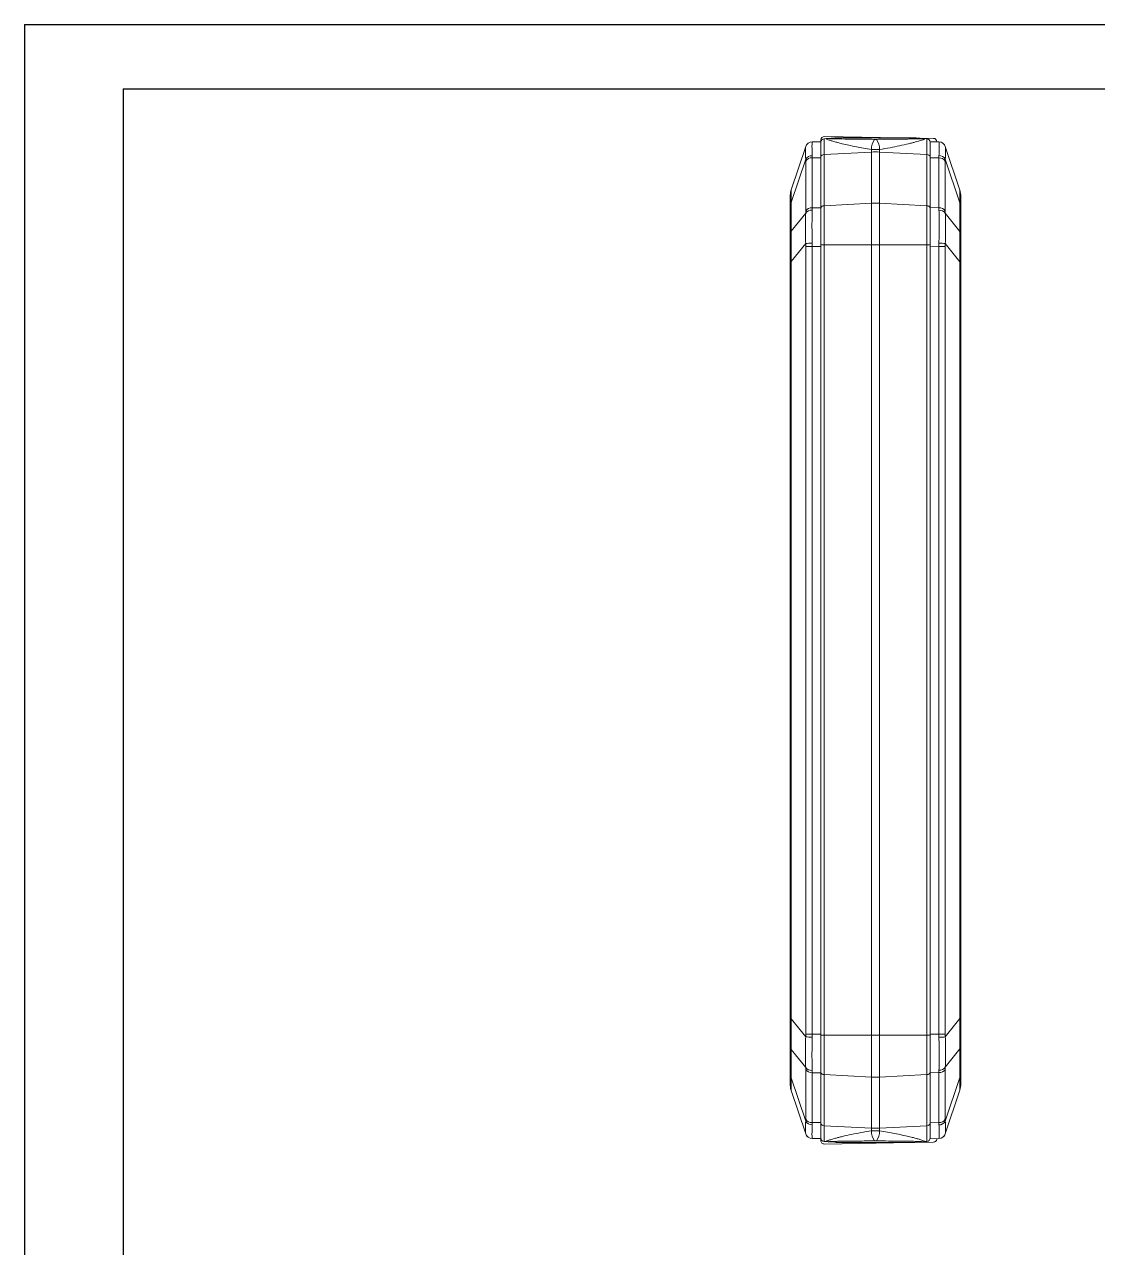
# Model space of a CAD drawing. Header units: inches. Extents: x 1127 to 4647, y 569 to 968.
# Drawn here: x 1127.1 to 1284.3, y 788.9 to 968 of the extents above; entities that cross this region are included whole.
import ezdxf

# ---------------------------------------------------------------- set-up
doc = ezdxf.new("R2010")
doc.units = ezdxf.units.IN

msp = doc.modelspace()

# ---------------------------------------------------------------- linework, layer by layer
for p, q in [((1127.067, 968.002), (1685.775, 968.002)), ((1127.067, 968.002), (1127.067, 572.957)), ((1141.525, 958.597), (1676.369, 958.597)), ((1141.525, 958.597), (1141.525, 582.363))]:
    msp.add_line(p, q)
at = {"color": 7, "linetype": 'Continuous', "lineweight": 15}
for p, q in [((1244.27, 951.599), (1255.217, 951.408)), ((1245.81, 951.377), (1244.598, 951.286)), ((1245.046, 951.288), (1246.649, 951.408)), ((1246.649, 951.408), (1256.873, 951.408)), ((1256.873, 951.408), (1258.476, 951.288)), ((1258.924, 951.286), (1257.712, 951.377)), ((1257.923, 951.361), (1260.27, 951.32)), ((1241.529, 950.113), (1239.415, 943.77)), ((1241.529, 950.113), (1241.533, 950.124)), ((1242.482, 950.808), (1242.478, 950.795)), ((1243.761, 950.808), (1242.482, 950.808)), ((1243.761, 950.819), (1243.761, 951.099)), ((1243.761, 950.808), (1243.761, 948.465)), ((1244.224, 951.258), (1244.598, 951.286)), ((1244.224, 948.946), (1244.224, 951.258)), ((1251.163, 949.685), (1252.359, 949.685)), ((1251.163, 949.314), (1251.163, 949.685)), ((1251.911, 951.176), (1251.611, 951.176)), ((1252.359, 949.685), (1252.359, 949.314)), ((1259.298, 951.258), (1258.924, 951.286)), ((1259.298, 951.258), (1259.298, 948.946)), ((1259.761, 950.829), (1261.053, 950.806)), ((1259.761, 950.829), (1259.761, 948.486)), ((1260.761, 950.82), (1260.761, 950.811)), ((1261.058, 950.792), (1261.053, 950.806)), ((1261.984, 950.121), (1261.988, 950.109)), ((1261.988, 950.109), (1264.109, 943.71)), ((1239.415, 941.918), (1241.529, 948.26)), ((1241.529, 948.26), (1241.533, 947.982)), ((1241.533, 947.982), (1241.533, 940.668)), ((1242.478, 948.783), (1242.482, 948.465)), ((1242.482, 941.151), (1242.482, 948.465)), ((1242.482, 948.465), (1243.761, 948.465)), ((1243.761, 948.465), (1243.761, 941.151)), ((1251.163, 949.314), (1244.224, 948.946)), ((1244.224, 941.459), (1244.224, 948.946)), ((1251.163, 941.827), (1251.163, 949.314)), ((1252.359, 941.827), (1252.359, 949.314)), ((1252.359, 949.314), (1259.298, 948.946)), ((1259.298, 948.946), (1259.298, 941.459)), ((1259.761, 948.486), (1261.058, 948.464)), ((1259.761, 941.17), (1259.761, 948.486)), ((1261.062, 948.802), (1261.058, 948.464)), ((1261.058, 948.464), (1261.058, 941.147)), ((1261.983, 947.979), (1261.987, 948.274)), ((1261.983, 940.662), (1261.983, 947.979)), ((1261.987, 948.274), (1264.11, 941.869)), ((1239.389, 943.676), (1239.379, 943.655)), ((1239.406, 943.713), (1239.401, 943.703)), ((1264.123, 943.643), (1264.118, 943.653)), ((1264.144, 943.596), (1264.135, 943.616)), ((1239.261, 941.247), (1239.261, 937.074)), ((1239.415, 937.745), (1239.415, 941.918)), ((1241.533, 940.668), (1241.529, 940.372)), ((1242.482, 941.151), (1242.478, 940.814)), ((1243.761, 941.151), (1242.482, 941.151)), ((1243.761, 941.151), (1243.761, 935.494)), ((1251.163, 941.827), (1244.224, 941.459)), ((1252.359, 941.827), (1251.163, 941.827)), ((1259.298, 941.459), (1252.359, 941.827)), ((1259.761, 941.17), (1259.761, 935.514)), ((1261.058, 941.147), (1259.761, 941.17)), ((1261.062, 940.787), (1261.058, 941.147)), ((1261.987, 940.347), (1261.983, 940.662)), ((1264.11, 941.869), (1264.11, 937.671)), ((1264.261, 937.006), (1264.261, 941.204)), ((1241.529, 940.372), (1239.415, 937.745)), ((1264.11, 937.671), (1261.987, 940.347)), ((1241.529, 935.9), (1239.415, 933.273)), ((1241.529, 935.9), (1241.533, 935.494)), ((1242.482, 935.494), (1241.533, 935.494)), ((1241.533, 935.494), (1241.533, 820.122)), ((1242.478, 935.958), (1242.482, 935.494)), ((1242.482, 935.494), (1242.482, 820.122)), ((1243.761, 935.494), (1242.482, 935.494)), ((1243.761, 935.494), (1243.761, 820.122)), ((1251.163, 935.708), (1244.224, 935.708)), ((1244.224, 819.938), (1244.224, 935.708)), ((1252.359, 935.708), (1251.163, 935.708)), ((1251.163, 819.938), (1251.163, 935.708)), ((1252.359, 819.938), (1252.359, 935.708)), ((1252.359, 935.708), (1259.298, 935.708)), ((1259.298, 935.708), (1259.298, 819.938)), ((1259.761, 935.514), (1259.761, 820.103)), ((1259.761, 935.514), (1261.053, 935.491)), ((1261.058, 935.96), (1261.053, 935.491)), ((1261.053, 935.491), (1261.053, 820.125)), ((1261.984, 935.491), (1261.053, 935.491)), ((1261.988, 935.902), (1261.984, 935.491)), ((1261.984, 935.491), (1261.984, 820.125)), ((1261.988, 935.902), (1264.109, 933.228)), ((1239.261, 933.273), (1239.261, 822.343)), ((1239.415, 933.273), (1239.261, 933.273)), ((1239.415, 933.273), (1239.415, 822.343)), ((1264.109, 933.228), (1264.109, 822.388)), ((1264.109, 933.228), (1264.261, 933.228)), ((1264.261, 822.388), (1264.261, 933.228)), ((1239.415, 822.343), (1239.261, 822.343)), ((1241.529, 819.716), (1239.415, 822.343)), ((1261.988, 819.715), (1264.109, 822.388)), ((1264.109, 822.388), (1264.261, 822.388)), ((1241.529, 819.716), (1241.533, 820.122)), ((1242.482, 820.122), (1241.533, 820.122)), ((1242.482, 820.122), (1242.478, 819.658)), ((1243.761, 820.122), (1242.482, 820.122)), ((1243.761, 820.122), (1243.761, 814.465)), ((1251.163, 819.938), (1244.224, 819.938)), ((1252.359, 819.938), (1251.163, 819.938)), ((1259.298, 819.938), (1252.359, 819.938)), ((1259.761, 820.103), (1261.053, 820.125)), ((1259.761, 820.103), (1259.761, 814.447)), ((1261.058, 819.656), (1261.053, 820.125)), ((1261.984, 820.125), (1261.053, 820.125)), ((1261.984, 820.125), (1261.988, 819.715)), ((1239.261, 818.542), (1239.261, 814.37)), ((1239.415, 817.871), (1241.529, 815.244)), ((1239.415, 813.699), (1239.415, 817.871)), ((1261.987, 815.269), (1264.11, 817.945)), ((1264.11, 817.945), (1264.11, 813.747)), ((1264.261, 814.413), (1264.261, 818.611)), ((1241.529, 815.244), (1241.533, 814.949)), ((1261.983, 814.954), (1261.987, 815.269)), ((1241.529, 807.356), (1239.415, 813.699)), ((1241.533, 814.949), (1241.533, 807.635)), ((1242.478, 814.803), (1242.482, 814.465)), ((1242.482, 814.465), (1243.761, 814.465)), ((1242.482, 807.151), (1242.482, 814.465)), ((1243.761, 814.465), (1243.761, 807.151)), ((1251.163, 813.819), (1244.224, 814.187)), ((1244.224, 806.7), (1244.224, 814.187)), ((1252.359, 813.819), (1251.163, 813.819)), ((1251.163, 806.332), (1251.163, 813.819)), ((1252.359, 813.819), (1259.298, 814.187)), ((1252.359, 806.332), (1252.359, 813.819)), ((1259.298, 814.187), (1259.298, 806.7)), ((1259.761, 814.447), (1261.058, 814.469)), ((1259.761, 807.13), (1259.761, 814.447)), ((1261.062, 814.829), (1261.058, 814.469)), ((1261.058, 814.469), (1261.058, 807.153)), ((1261.983, 807.638), (1261.983, 814.954)), ((1264.11, 813.747), (1261.987, 807.342)), ((1239.379, 811.961), (1239.389, 811.94)), ((1239.401, 811.913), (1239.406, 811.903)), ((1241.529, 805.504), (1239.415, 811.846)), ((1261.988, 805.507), (1264.109, 811.906)), ((1264.118, 811.963), (1264.123, 811.973)), ((1264.135, 812), (1264.144, 812.021)), ((1241.533, 807.635), (1241.529, 807.356)), ((1242.482, 807.151), (1242.478, 806.833)), ((1243.761, 807.151), (1242.482, 807.151)), ((1243.761, 807.151), (1243.761, 804.808)), ((1251.163, 806.332), (1244.224, 806.7)), ((1244.224, 804.388), (1244.224, 806.7)), ((1251.163, 805.961), (1251.163, 806.332)), ((1259.298, 806.7), (1252.359, 806.332)), ((1252.359, 806.332), (1252.359, 805.961)), ((1259.298, 806.7), (1259.298, 804.388)), ((1261.058, 807.153), (1259.761, 807.13)), ((1259.761, 807.13), (1259.761, 804.787)), ((1261.062, 806.815), (1261.058, 807.153)), ((1261.987, 807.342), (1261.983, 807.638)), ((1241.529, 805.504), (1241.533, 805.492)), ((1242.478, 804.822), (1242.482, 804.808)), ((1243.761, 804.808), (1242.482, 804.808)), ((1243.761, 804.517), (1243.761, 804.808)), ((1244.598, 804.36), (1244.224, 804.388)), ((1251.163, 805.961), (1252.359, 805.961)), ((1251.611, 804.47), (1251.911, 804.47)), ((1258.924, 804.36), (1259.298, 804.388)), ((1259.761, 804.787), (1261.053, 804.81)), ((1260.761, 804.805), (1260.761, 804.796)), ((1261.058, 804.824), (1261.053, 804.81)), ((1261.988, 805.507), (1261.984, 805.495)), ((1244.27, 804.017), (1256.952, 804.238)), ((1244.598, 804.36), (1245.81, 804.269)), ((1246.649, 804.238), (1245.046, 804.358)), ((1246.649, 804.238), (1256.873, 804.238)), ((1258.476, 804.358), (1256.873, 804.238)), ((1257.185, 804.242), (1260.27, 804.296)), ((1257.712, 804.269), (1258.924, 804.36))]:
    msp.add_line(p, q, dxfattribs=at)
for centre, radius, start, end in [((1244.261, 951.099), 0.5, 89, 180), ((1244.838, 948.08), 3.215, 86.27692, 94.28193), ((1258.684, 948.08), 3.215, 85.71807, 93.72308), ((1260.261, 950.82), 0.5, 0, 89), ((1242.476, 949.796), 0.998, 89.89789, 161.5333), ((1242.482, 949.808), 1, 90, 161.56505), ((1244.261, 950.759), 0.5, 94.28915, 180), ((1254.015, 949.64), 2.852, 147.4106, 179.08284), ((1249.507, 949.64), 2.852, 0.91716, 32.5894), ((1259.261, 950.759), 0.5, 0, 85.71085), ((1261.035, 949.806), 1, 18.33287, 89), ((1261.041, 949.794), 0.998, 18.36469, 89.04892), ((1242.428, 947.753), 1.032, 87.20889, 150.55497), ((1242.408, 947.437), 1.03, 85.88925, 148.12242), ((1244.187, 948.514), 0.434, 85.19601, 169.4279), ((1251.761, 938.025), 11.304, 86.96605, 93.03395), ((1259.335, 948.514), 0.434, 10.57195, 94.80401), ((1261.113, 947.445), 1.02, 31.55169, 93.1012), ((1261.092, 947.778), 1.024, 28.98463, 91.64198), ((1242.261, 942.821), 3, 163.84899, 180), ((1261.261, 942.766), 3, 0, 18.33287), ((1240.83, 941.24), 1.568, 154.40046, 179.74895), ((1242.379, 939.787), 1.032, 84.48456, 145.40937), ((1242.408, 940.124), 1.03, 85.88925, 148.12242), ((1261.113, 940.128), 1.02, 31.55169, 93.1012), ((1261.145, 939.77), 1.021, 34.44211, 94.66747), ((1262.694, 941.197), 1.567, 0.24538, 25.40448), ((1240.83, 937.068), 1.568, 154.40046, 179.74895), ((1262.694, 936.999), 1.567, 0.24538, 25.40448), ((1242.482, 928.094), 7.865, 90.03334, 96.96181), ((1261.047, 928.384), 7.577, 82.86444, 89.92166), ((1242.482, 827.523), 7.865, 263.03819, 269.96666), ((1261.047, 827.233), 7.577, 270.07834, 277.13556), ((1240.83, 818.549), 1.568, 180.25105, 205.59954), ((1262.694, 818.617), 1.567, 334.59552, 359.75462), ((1242.379, 815.83), 1.032, 214.59063, 275.51544), ((1261.145, 815.846), 1.021, 265.33253, 325.55789), ((1240.83, 814.376), 1.568, 180.25105, 205.59954), ((1242.408, 815.493), 1.03, 211.87758, 274.11075), ((1261.113, 815.488), 1.02, 266.8988, 328.44831), ((1262.694, 814.419), 1.567, 334.59552, 359.75462), ((1242.261, 812.795), 3, 180, 196.15101), ((1261.261, 812.85), 3, 341.66713, 0), ((1242.428, 807.863), 1.032, 209.44503, 272.79111), ((1242.408, 808.179), 1.03, 211.87758, 274.11075), ((1244.187, 807.132), 0.434, 190.5721, 274.80398), ((1251.761, 817.621), 11.304, 266.96605, 273.03395), ((1259.335, 807.132), 0.434, 265.19602, 349.4279), ((1261.113, 808.172), 1.02, 266.8988, 328.44831), ((1261.092, 807.838), 1.024, 268.35802, 331.01537), ((1242.476, 805.82), 0.998, 198.4667, 270.10211), ((1242.482, 805.808), 1, 198.43495, 270), ((1244.261, 804.887), 0.5, 180, 265.71085), ((1254.015, 806.007), 2.852, 180.91716, 212.5894), ((1249.507, 806.007), 2.852, 327.4106, 359.08284), ((1259.261, 804.887), 0.5, 274.28915, 0), ((1261.035, 805.81), 1, 271, 341.66713), ((1261.041, 805.822), 0.998, 270.95108, 341.63531), ((1244.838, 807.566), 3.215, 265.71807, 273.72308), ((1258.684, 807.566), 3.215, 266.27692, 274.28193)]:
    msp.add_arc(centre, radius, start, end, dxfattribs=at)
for centre, major_axis, start_param, end_param in [((1246.259, 945.394), (8.191, 0.614), 1.4684793, 1.5707963), ((1257.264, 945.394), (-8.191, 0.614), 4.712389, 4.814706), ((1246.259, 810.253), (-8.191, 0.614), 1.5707963, 1.6731133), ((1257.264, 810.253), (8.191, 0.614), 4.610072, 4.712389)]:
    msp.add_ellipse(centre, major_axis=major_axis, ratio=0.7304564, start_param=start_param, end_param=end_param, dxfattribs=at)
for points, knots in [([(1241.529, 950.113), (1241.52, 950.065), (1241.502, 949.969), (1241.493, 949.575), (1241.502, 949.024), (1241.52, 948.515), (1241.529, 948.26)], [0, 0, 0, 0, 0.2501467, 0.4999999, 0.749858, 1, 1, 1, 1]), ([(1242.478, 950.795), (1242.471, 950.747), (1242.459, 950.653), (1242.454, 950.229), (1242.459, 949.626), (1242.471, 949.064), (1242.478, 948.783)], [0, 0, 0, 0, 0.250009, 0.5, 0.749991, 1, 1, 1, 1]), ([(1243.761, 950.759), (1243.761, 950.732), (1243.761, 950.678), (1243.761, 950.235), (1243.761, 949.56), (1243.761, 948.914), (1243.761, 948.594)], [0, 0, 0, 0, 0.24757486, 0.5, 0.75242514, 1, 1, 1, 1]), ([(1244.576, 951.236), (1244.561, 951.245), (1244.512, 951.275), (1244.562, 951.281), (1244.598, 951.286)], [0, 0, 0, 0, 0.29915432, 1, 1, 1, 1]), ([(1251.611, 951.176), (1250.447, 951.186), (1248.699, 951.202), (1246.68, 951.228), (1245.714, 951.245), (1245.266, 951.258), (1245.076, 951.266), (1245.004, 951.273), (1244.987, 951.276), (1244.983, 951.279), (1244.987, 951.281), (1245.004, 951.284), (1245.029, 951.287), (1245.046, 951.288)], [0, 0, 0, 0, 0.50009256, 0.75013849, 0.87518714, 0.92380701, 0.95681475, 0.96854307, 0.97363249, 0.97846402, 0.98328732, 0.98835327, 1, 1, 1, 1]), ([(1258.476, 951.288), (1258.486, 951.287), (1258.508, 951.285), (1258.521, 951.282), (1258.521, 951.278), (1258.502, 951.274), (1258.456, 951.268), (1258.342, 951.261), (1258.161, 951.255), (1257.941, 951.249), (1257.731, 951.245), (1257.535, 951.241), (1257.334, 951.237), (1257.029, 951.232), (1256.599, 951.225), (1256.023, 951.218), (1255.237, 951.208), (1254.263, 951.198), (1253.102, 951.186), (1252.317, 951.179), (1251.911, 951.176)], [0, 0, 0, 0, 0.0072834, 0.01443189, 0.02143667, 0.02875067, 0.0443755, 0.05919905, 0.09252522, 0.12934944, 0.15995698, 0.18690376, 0.21641992, 0.24851886, 0.32100328, 0.40451865, 0.49910444, 0.66179776, 0.82525114, 1, 1, 1, 1]), ([(1258.924, 951.286), (1258.96, 951.281), (1259.01, 951.274), (1258.959, 951.244), (1258.944, 951.235)], [0, 0, 0, 0, 0.6983792, 1, 1, 1, 1]), ([(1259.761, 950.759), (1259.761, 950.732), (1259.761, 950.678), (1259.761, 950.235), (1259.761, 949.56), (1259.761, 948.914), (1259.761, 948.594)], [0, 0, 0, 0, 0.24757486, 0.5, 0.75242514, 1, 1, 1, 1]), ([(1261.058, 950.792), (1261.065, 950.746), (1261.08, 950.652), (1261.086, 950.237), (1261.083, 949.64), (1261.069, 949.082), (1261.062, 948.802)], [0, 0, 0, 0, 0.2475272, 0.4966978, 0.7475196, 1, 1, 1, 1]), ([(1261.988, 950.109), (1261.997, 950.061), (1262.015, 949.965), (1262.024, 949.575), (1262.015, 949.03), (1261.996, 948.526), (1261.987, 948.274)], [0, 0, 0, 0, 0.2501157, 0.4999973, 0.7498294, 1, 1, 1, 1]), ([(1259.761, 948.911), (1259.761, 948.9), (1259.761, 948.883), (1259.761, 948.705), (1259.761, 948.653)], [0, 0, 0, 0, 0.711192, 1, 1, 1, 1]), ([(1239.261, 942.821), (1239.261, 942.803), (1239.261, 942.768), (1239.261, 942.456), (1239.261, 941.962), (1239.261, 941.488), (1239.261, 941.247)], [0, 0, 0, 0, 0.2545846, 0.4999988, 0.7453505, 1, 1, 1, 1]), ([(1239.415, 943.77), (1239.409, 943.731), (1239.397, 943.653), (1239.392, 943.271), (1239.397, 942.709), (1239.409, 942.184), (1239.415, 941.918)], [0, 0, 0, 0, 0.2533706, 0.5, 0.7466294, 1, 1, 1, 1]), ([(1264.109, 943.71), (1264.115, 943.67), (1264.127, 943.593), (1264.132, 943.214), (1264.127, 942.656), (1264.115, 942.134), (1264.11, 941.869)], [0, 0, 0, 0, 0.2535546, 0.5002407, 0.7468041, 1, 1, 1, 1]), ([(1264.261, 941.204), (1264.261, 941.443), (1264.261, 941.914), (1264.261, 942.404), (1264.261, 942.714), (1264.261, 942.749), (1264.261, 942.766)], [0, 0, 0, 0, 0.2543571, 0.4996841, 0.7451106, 1, 1, 1, 1]), ([(1242.478, 940.814), (1242.471, 940.466), (1242.459, 939.771), (1242.454, 938.568), (1242.459, 937.291), (1242.471, 936.403), (1242.478, 935.958)], [0, 0, 0, 0, 0.250009, 0.5, 0.749991, 1, 1, 1, 1]), ([(1243.761, 941.107), (1243.761, 940.732), (1243.761, 939.986), (1243.761, 938.646), (1243.761, 937.21), (1243.761, 936.21), (1243.761, 935.709)], [0, 0, 0, 0, 0.2505641, 0.5000063, 0.7494436, 1, 1, 1, 1]), ([(1244.224, 935.708), (1244.224, 936.243), (1244.224, 937.309), (1244.224, 938.839), (1244.224, 940.263), (1244.224, 941.06), (1244.224, 941.459)], [0, 0, 0, 0, 0.25120857, 0.50038791, 0.74945207, 1, 1, 1, 1]), ([(1251.163, 935.708), (1251.163, 935.889), (1251.163, 936.33), (1251.162, 937.105), (1251.162, 937.988), (1251.162, 938.929), (1251.162, 939.879), (1251.163, 940.888), (1251.163, 941.503), (1251.163, 941.827)], [0, 0, 0, 0, 0.0799946, 0.1946248, 0.343698, 0.4781488, 0.6321055, 0.8058457, 1, 1, 1, 1]), ([(1252.359, 941.827), (1252.359, 941.403), (1252.359, 940.557), (1252.359, 939.037), (1252.359, 937.409), (1252.359, 936.276), (1252.359, 935.708)], [0, 0, 0, 0, 0.2506193, 0.5000335, 0.7494337, 1, 1, 1, 1]), ([(1259.298, 941.459), (1259.298, 941.06), (1259.298, 940.263), (1259.298, 938.839), (1259.298, 937.309), (1259.298, 936.243), (1259.298, 935.708)], [0, 0, 0, 0, 0.2505485, 0.4996113, 0.7487913, 1, 1, 1, 1]), ([(1259.761, 941.107), (1259.761, 940.732), (1259.761, 939.986), (1259.761, 938.646), (1259.761, 937.21), (1259.761, 936.21), (1259.761, 935.709)], [0, 0, 0, 0, 0.2505647, 0.5000043, 0.7494417, 1, 1, 1, 1]), ([(1261.062, 940.787), (1261.069, 940.438), (1261.083, 939.74), (1261.086, 938.539), (1261.08, 937.274), (1261.065, 936.397), (1261.058, 935.96)], [0, 0, 0, 0, 0.2524804, 0.5033022, 0.7524728, 1, 1, 1, 1]), ([(1241.529, 940.372), (1241.52, 940.05), (1241.502, 939.405), (1241.493, 938.297), (1241.502, 937.125), (1241.52, 936.309), (1241.529, 935.9)], [0, 0, 0, 0, 0.2501467, 0.4999999, 0.749858, 1, 1, 1, 1]), ([(1261.987, 940.347), (1261.996, 940.026), (1262.015, 939.384), (1262.024, 938.283), (1262.015, 937.118), (1261.997, 936.307), (1261.988, 935.902)], [0, 0, 0, 0, 0.2501661, 0.50000359, 0.74987987, 1, 1, 1, 1]), ([(1239.261, 937.074), (1239.261, 936.808), (1239.261, 936.284), (1239.261, 935.349), (1239.261, 934.338), (1239.261, 933.632), (1239.261, 933.273)], [0, 0, 0, 0, 0.2545846, 0.4999988, 0.7453505, 1, 1, 1, 1]), ([(1239.415, 937.745), (1239.409, 937.423), (1239.397, 936.788), (1239.392, 935.686), (1239.397, 934.51), (1239.409, 933.689), (1239.415, 933.273)], [0, 0, 0, 0, 0.25337057, 0.5, 0.74662943, 1, 1, 1, 1]), ([(1264.11, 937.671), (1264.115, 937.352), (1264.127, 936.72), (1264.132, 935.627), (1264.127, 934.458), (1264.115, 933.642), (1264.109, 933.228)], [0, 0, 0, 0, 0.25319592, 0.49975926, 0.74644543, 1, 1, 1, 1]), ([(1264.261, 933.228), (1264.261, 933.585), (1264.261, 934.286), (1264.261, 935.291), (1264.261, 936.221), (1264.261, 936.741), (1264.261, 937.006)], [0, 0, 0, 0, 0.2548241, 0.5003134, 0.7455778, 1, 1, 1, 1]), ([(1239.261, 822.343), (1239.261, 821.984), (1239.261, 821.279), (1239.261, 820.268), (1239.261, 819.332), (1239.261, 818.808), (1239.261, 818.542)], [0, 0, 0, 0, 0.2545846, 0.4999988, 0.7453505, 1, 1, 1, 1]), ([(1239.415, 822.343), (1239.409, 821.927), (1239.397, 821.106), (1239.392, 819.93), (1239.397, 818.829), (1239.409, 818.193), (1239.415, 817.871)], [0, 0, 0, 0, 0.2533706, 0.5, 0.7466294, 1, 1, 1, 1]), ([(1264.109, 822.388), (1264.115, 821.975), (1264.127, 821.158), (1264.132, 819.99), (1264.127, 818.896), (1264.115, 818.265), (1264.11, 817.945)], [0, 0, 0, 0, 0.2535546, 0.5002407, 0.7468041, 1, 1, 1, 1]), ([(1264.261, 818.611), (1264.261, 818.875), (1264.261, 819.395), (1264.261, 820.325), (1264.261, 821.33), (1264.261, 822.031), (1264.261, 822.388)], [0, 0, 0, 0, 0.2543571, 0.4996841, 0.7451106, 1, 1, 1, 1]), ([(1241.529, 819.716), (1241.52, 819.308), (1241.502, 818.491), (1241.493, 817.319), (1241.502, 816.212), (1241.52, 815.567), (1241.529, 815.244)], [0, 0, 0, 0, 0.2501467, 0.4999999, 0.749858, 1, 1, 1, 1]), ([(1242.478, 819.658), (1242.471, 819.214), (1242.459, 818.325), (1242.454, 817.048), (1242.459, 815.845), (1242.471, 815.15), (1242.478, 814.803)], [0, 0, 0, 0, 0.250009, 0.5, 0.749991, 1, 1, 1, 1]), ([(1243.761, 819.937), (1243.761, 819.436), (1243.761, 818.437), (1243.761, 817), (1243.761, 815.66), (1243.761, 814.914), (1243.761, 814.54)], [0, 0, 0, 0, 0.2505624, 0.500002, 0.7494408, 1, 1, 1, 1]), ([(1244.224, 814.187), (1244.224, 814.587), (1244.224, 815.384), (1244.224, 816.809), (1244.224, 818.338), (1244.224, 819.404), (1244.224, 819.938)], [0, 0, 0, 0, 0.2507626, 0.4998945, 0.7490107, 1, 1, 1, 1]), ([(1251.163, 813.819), (1251.163, 813.95), (1251.163, 814.269), (1251.162, 814.881), (1251.162, 815.641), (1251.162, 816.529), (1251.162, 817.514), (1251.163, 818.668), (1251.163, 819.5), (1251.163, 819.938)], [0, 0, 0, 0, 0.0806249, 0.19563, 0.344826, 0.4792058, 0.6329523, 0.8063422, 1, 1, 1, 1]), ([(1252.359, 819.938), (1252.359, 819.37), (1252.359, 818.237), (1252.359, 816.609), (1252.359, 815.09), (1252.359, 814.243), (1252.359, 813.819)], [0, 0, 0, 0, 0.2506134, 0.5000271, 0.7494282, 1, 1, 1, 1]), ([(1259.298, 819.938), (1259.298, 819.404), (1259.298, 818.338), (1259.298, 816.809), (1259.298, 815.384), (1259.298, 814.587), (1259.298, 814.187)], [0, 0, 0, 0, 0.2509882, 0.5001035, 0.7492371, 1, 1, 1, 1]), ([(1259.761, 819.937), (1259.761, 819.436), (1259.761, 818.437), (1259.761, 817), (1259.761, 815.66), (1259.761, 814.914), (1259.761, 814.54)], [0, 0, 0, 0, 0.2505618, 0.4999997, 0.7494397, 1, 1, 1, 1]), ([(1261.058, 819.656), (1261.065, 819.219), (1261.08, 818.342), (1261.086, 817.077), (1261.083, 815.876), (1261.069, 815.179), (1261.062, 814.829)], [0, 0, 0, 0, 0.24752718, 0.49669784, 0.74751962, 1, 1, 1, 1]), ([(1261.988, 819.715), (1261.997, 819.309), (1262.015, 818.498), (1262.024, 817.334), (1262.015, 816.233), (1261.996, 815.59), (1261.987, 815.269)], [0, 0, 0, 0, 0.2501157, 0.4999973, 0.7498294, 1, 1, 1, 1]), ([(1239.261, 814.37), (1239.261, 814.128), (1239.261, 813.654), (1239.261, 813.16), (1239.261, 812.848), (1239.261, 812.813), (1239.261, 812.795)], [0, 0, 0, 0, 0.2545846, 0.4999988, 0.7453505, 1, 1, 1, 1]), ([(1239.415, 813.699), (1239.409, 813.432), (1239.397, 812.907), (1239.392, 812.345), (1239.397, 811.964), (1239.409, 811.886), (1239.415, 811.846)], [0, 0, 0, 0, 0.2533706, 0.5, 0.7466294, 1, 1, 1, 1]), ([(1264.11, 813.747), (1264.115, 813.483), (1264.127, 812.961), (1264.132, 812.402), (1264.127, 812.023), (1264.115, 811.946), (1264.109, 811.906)], [0, 0, 0, 0, 0.2531959, 0.4997593, 0.7464454, 1, 1, 1, 1]), ([(1264.261, 812.85), (1264.261, 812.868), (1264.261, 812.903), (1264.261, 813.212), (1264.261, 813.703), (1264.261, 814.173), (1264.261, 814.413)], [0, 0, 0, 0, 0.2548241, 0.5003134, 0.7455778, 1, 1, 1, 1]), ([(1241.529, 807.356), (1241.52, 807.101), (1241.502, 806.592), (1241.493, 806.041), (1241.502, 805.648), (1241.52, 805.552), (1241.529, 805.504)], [0, 0, 0, 0, 0.2501467, 0.4999999, 0.749858, 1, 1, 1, 1]), ([(1242.478, 806.833), (1242.471, 806.552), (1242.459, 805.99), (1242.454, 805.387), (1242.459, 804.963), (1242.471, 804.869), (1242.478, 804.822)], [0, 0, 0, 0, 0.250009, 0.5, 0.749991, 1, 1, 1, 1]), ([(1243.761, 807.053), (1243.761, 806.733), (1243.761, 806.086), (1243.761, 805.411), (1243.761, 804.968), (1243.761, 804.914), (1243.761, 804.887)], [0, 0, 0, 0, 0.2475749, 0.5, 0.7524251, 1, 1, 1, 1]), ([(1259.761, 807.053), (1259.761, 806.733), (1259.761, 806.086), (1259.761, 805.411), (1259.761, 804.968), (1259.761, 804.914), (1259.761, 804.887)], [0, 0, 0, 0, 0.2475749, 0.5, 0.7524251, 1, 1, 1, 1]), ([(1259.761, 806.993), (1259.761, 806.93), (1259.761, 806.738), (1259.761, 806.718), (1259.761, 806.705)], [0, 0, 0, 0, 0.3299927, 1, 1, 1, 1]), ([(1261.062, 806.815), (1261.069, 806.535), (1261.083, 805.976), (1261.086, 805.38), (1261.08, 804.964), (1261.065, 804.87), (1261.058, 804.824)], [0, 0, 0, 0, 0.25248038, 0.50330216, 0.75247282, 1, 1, 1, 1]), ([(1261.987, 807.342), (1261.996, 807.09), (1262.015, 806.586), (1262.024, 806.041), (1262.015, 805.651), (1261.997, 805.555), (1261.988, 805.507)], [0, 0, 0, 0, 0.2501661, 0.5000036, 0.7498799, 1, 1, 1, 1]), ([(1244.598, 804.36), (1244.562, 804.365), (1244.512, 804.372), (1244.563, 804.402), (1244.578, 804.411)], [0, 0, 0, 0, 0.69837917, 1, 1, 1, 1]), ([(1245.046, 804.358), (1245.036, 804.359), (1245.015, 804.361), (1245.001, 804.364), (1245.001, 804.368), (1245.02, 804.373), (1245.066, 804.378), (1245.18, 804.385), (1245.362, 804.391), (1245.581, 804.397), (1245.792, 804.402), (1245.987, 804.406), (1246.188, 804.409), (1246.493, 804.415), (1246.923, 804.421), (1247.499, 804.429), (1248.285, 804.438), (1249.259, 804.449), (1250.42, 804.46), (1251.206, 804.467), (1251.611, 804.47)], [0, 0, 0, 0, 0.0072834, 0.0144319, 0.0214367, 0.0287507, 0.0443755, 0.059199, 0.0925252, 0.1293494, 0.159957, 0.1869038, 0.2164199, 0.2485189, 0.3210033, 0.4045187, 0.4991044, 0.6617978, 0.8252511, 1, 1, 1, 1]), ([(1251.911, 804.47), (1253.076, 804.46), (1254.823, 804.445), (1256.842, 804.419), (1257.808, 804.401), (1258.257, 804.388), (1258.446, 804.38), (1258.518, 804.373), (1258.535, 804.37), (1258.539, 804.368), (1258.535, 804.365), (1258.519, 804.362), (1258.493, 804.36), (1258.476, 804.358)], [0, 0, 0, 0, 0.5000926, 0.7501385, 0.8751871, 0.923807, 0.9568148, 0.9685431, 0.9736325, 0.978464, 0.9832873, 0.9883533, 1, 1, 1, 1]), ([(1258.947, 804.41), (1258.961, 804.401), (1259.01, 804.372), (1258.96, 804.365), (1258.924, 804.36)], [0, 0, 0, 0, 0.2991543, 1, 1, 1, 1])]:
    msp.add_open_spline(points, degree=3, knots=knots, dxfattribs=at)
at = {"color": 8, "linetype": 'Continuous', "lineweight": 15}
for points, knots in [([(1251.163, 949.685), (1250.77, 949.753), (1250.029, 949.88), (1248.926, 950.087), (1247.887, 950.304), (1246.975, 950.514), (1246.229, 950.697), (1245.632, 950.857), (1245.153, 950.999), (1244.816, 951.116), (1244.623, 951.197), (1244.588, 951.225), (1244.576, 951.236)], [0, 0, 0, 0, 0.1445156, 0.2726064, 0.4139335, 0.5450818, 0.6397204, 0.7308227, 0.8203705, 0.8904794, 0.9585846, 1, 1, 1, 1]), ([(1258.944, 951.235), (1258.931, 951.224), (1258.903, 951.202), (1258.771, 951.144), (1258.6, 951.078), (1258.356, 950.997), (1258.035, 950.9), (1257.627, 950.786), (1257.149, 950.661), (1256.383, 950.474), (1255.298, 950.229), (1253.868, 949.945), (1252.871, 949.773), (1252.359, 949.685)], [0, 0, 0, 0, 0.0418769, 0.0876245, 0.1337759, 0.1810697, 0.242168, 0.30801, 0.3792257, 0.4563117, 0.6326362, 0.811302, 1, 1, 1, 1]), ([(1244.578, 804.411), (1244.592, 804.422), (1244.619, 804.445), (1244.751, 804.502), (1244.923, 804.568), (1245.166, 804.649), (1245.487, 804.746), (1245.896, 804.86), (1246.373, 804.985), (1247.139, 805.172), (1248.224, 805.418), (1249.654, 805.702), (1250.651, 805.873), (1251.163, 805.961)], [0, 0, 0, 0, 0.0418769, 0.0876245, 0.1337759, 0.1810697, 0.242168, 0.30801, 0.3792257, 0.4563117, 0.6326362, 0.811302, 1, 1, 1, 1]), ([(1252.359, 805.961), (1252.752, 805.894), (1253.493, 805.767), (1254.596, 805.559), (1255.635, 805.342), (1256.547, 805.133), (1257.293, 804.95), (1257.89, 804.789), (1258.369, 804.647), (1258.706, 804.531), (1258.899, 804.449), (1258.934, 804.421), (1258.947, 804.41)], [0, 0, 0, 0, 0.14451562, 0.27260642, 0.4139335, 0.54508181, 0.63972037, 0.73082273, 0.82037049, 0.89047935, 0.95858459, 1, 1, 1, 1])]:
    msp.add_open_spline(points, degree=3, knots=knots, dxfattribs=at)
at = {"color": 7, "linetype": 'Continuous', "lineweight": 15}
for points in [[(1244.224, 941.459), (1244.162, 941.451), (1244.039, 941.435), (1243.887, 941.352), (1243.781, 941.239), (1243.768, 941.151), (1243.761, 941.107)], [(1259.761, 941.107), (1259.754, 941.151), (1259.741, 941.239), (1259.635, 941.352), (1259.484, 941.435), (1259.36, 941.451), (1259.298, 941.459)], [(1244.224, 935.708), (1244.162, 935.708), (1244.039, 935.708), (1243.887, 935.708), (1243.781, 935.709), (1243.768, 935.709), (1243.761, 935.709)], [(1259.761, 935.709), (1259.754, 935.709), (1259.741, 935.709), (1259.635, 935.708), (1259.484, 935.708), (1259.36, 935.708), (1259.298, 935.708)], [(1244.224, 819.938), (1244.162, 819.938), (1244.039, 819.938), (1243.887, 819.938), (1243.781, 819.938), (1243.768, 819.938), (1243.761, 819.937)], [(1259.761, 819.937), (1259.754, 819.938), (1259.741, 819.938), (1259.635, 819.938), (1259.484, 819.938), (1259.36, 819.938), (1259.298, 819.938)], [(1244.224, 814.187), (1244.162, 814.195), (1244.039, 814.211), (1243.887, 814.294), (1243.781, 814.407), (1243.768, 814.496), (1243.761, 814.54)], [(1259.761, 814.54), (1259.754, 814.496), (1259.741, 814.407), (1259.635, 814.294), (1259.484, 814.211), (1259.36, 814.195), (1259.298, 814.187)], [(1244.27, 804.017), (1244.203, 804.023), (1244.071, 804.037), (1243.902, 804.152), (1243.784, 804.318), (1243.769, 804.451), (1243.761, 804.517)], [(1260.761, 804.796), (1260.754, 804.731), (1260.739, 804.602), (1260.626, 804.438), (1260.464, 804.322), (1260.334, 804.305), (1260.27, 804.296)]]:
    msp.add_open_spline(points, degree=3, dxfattribs=at)

doc.saveas('drawing.dxf')
